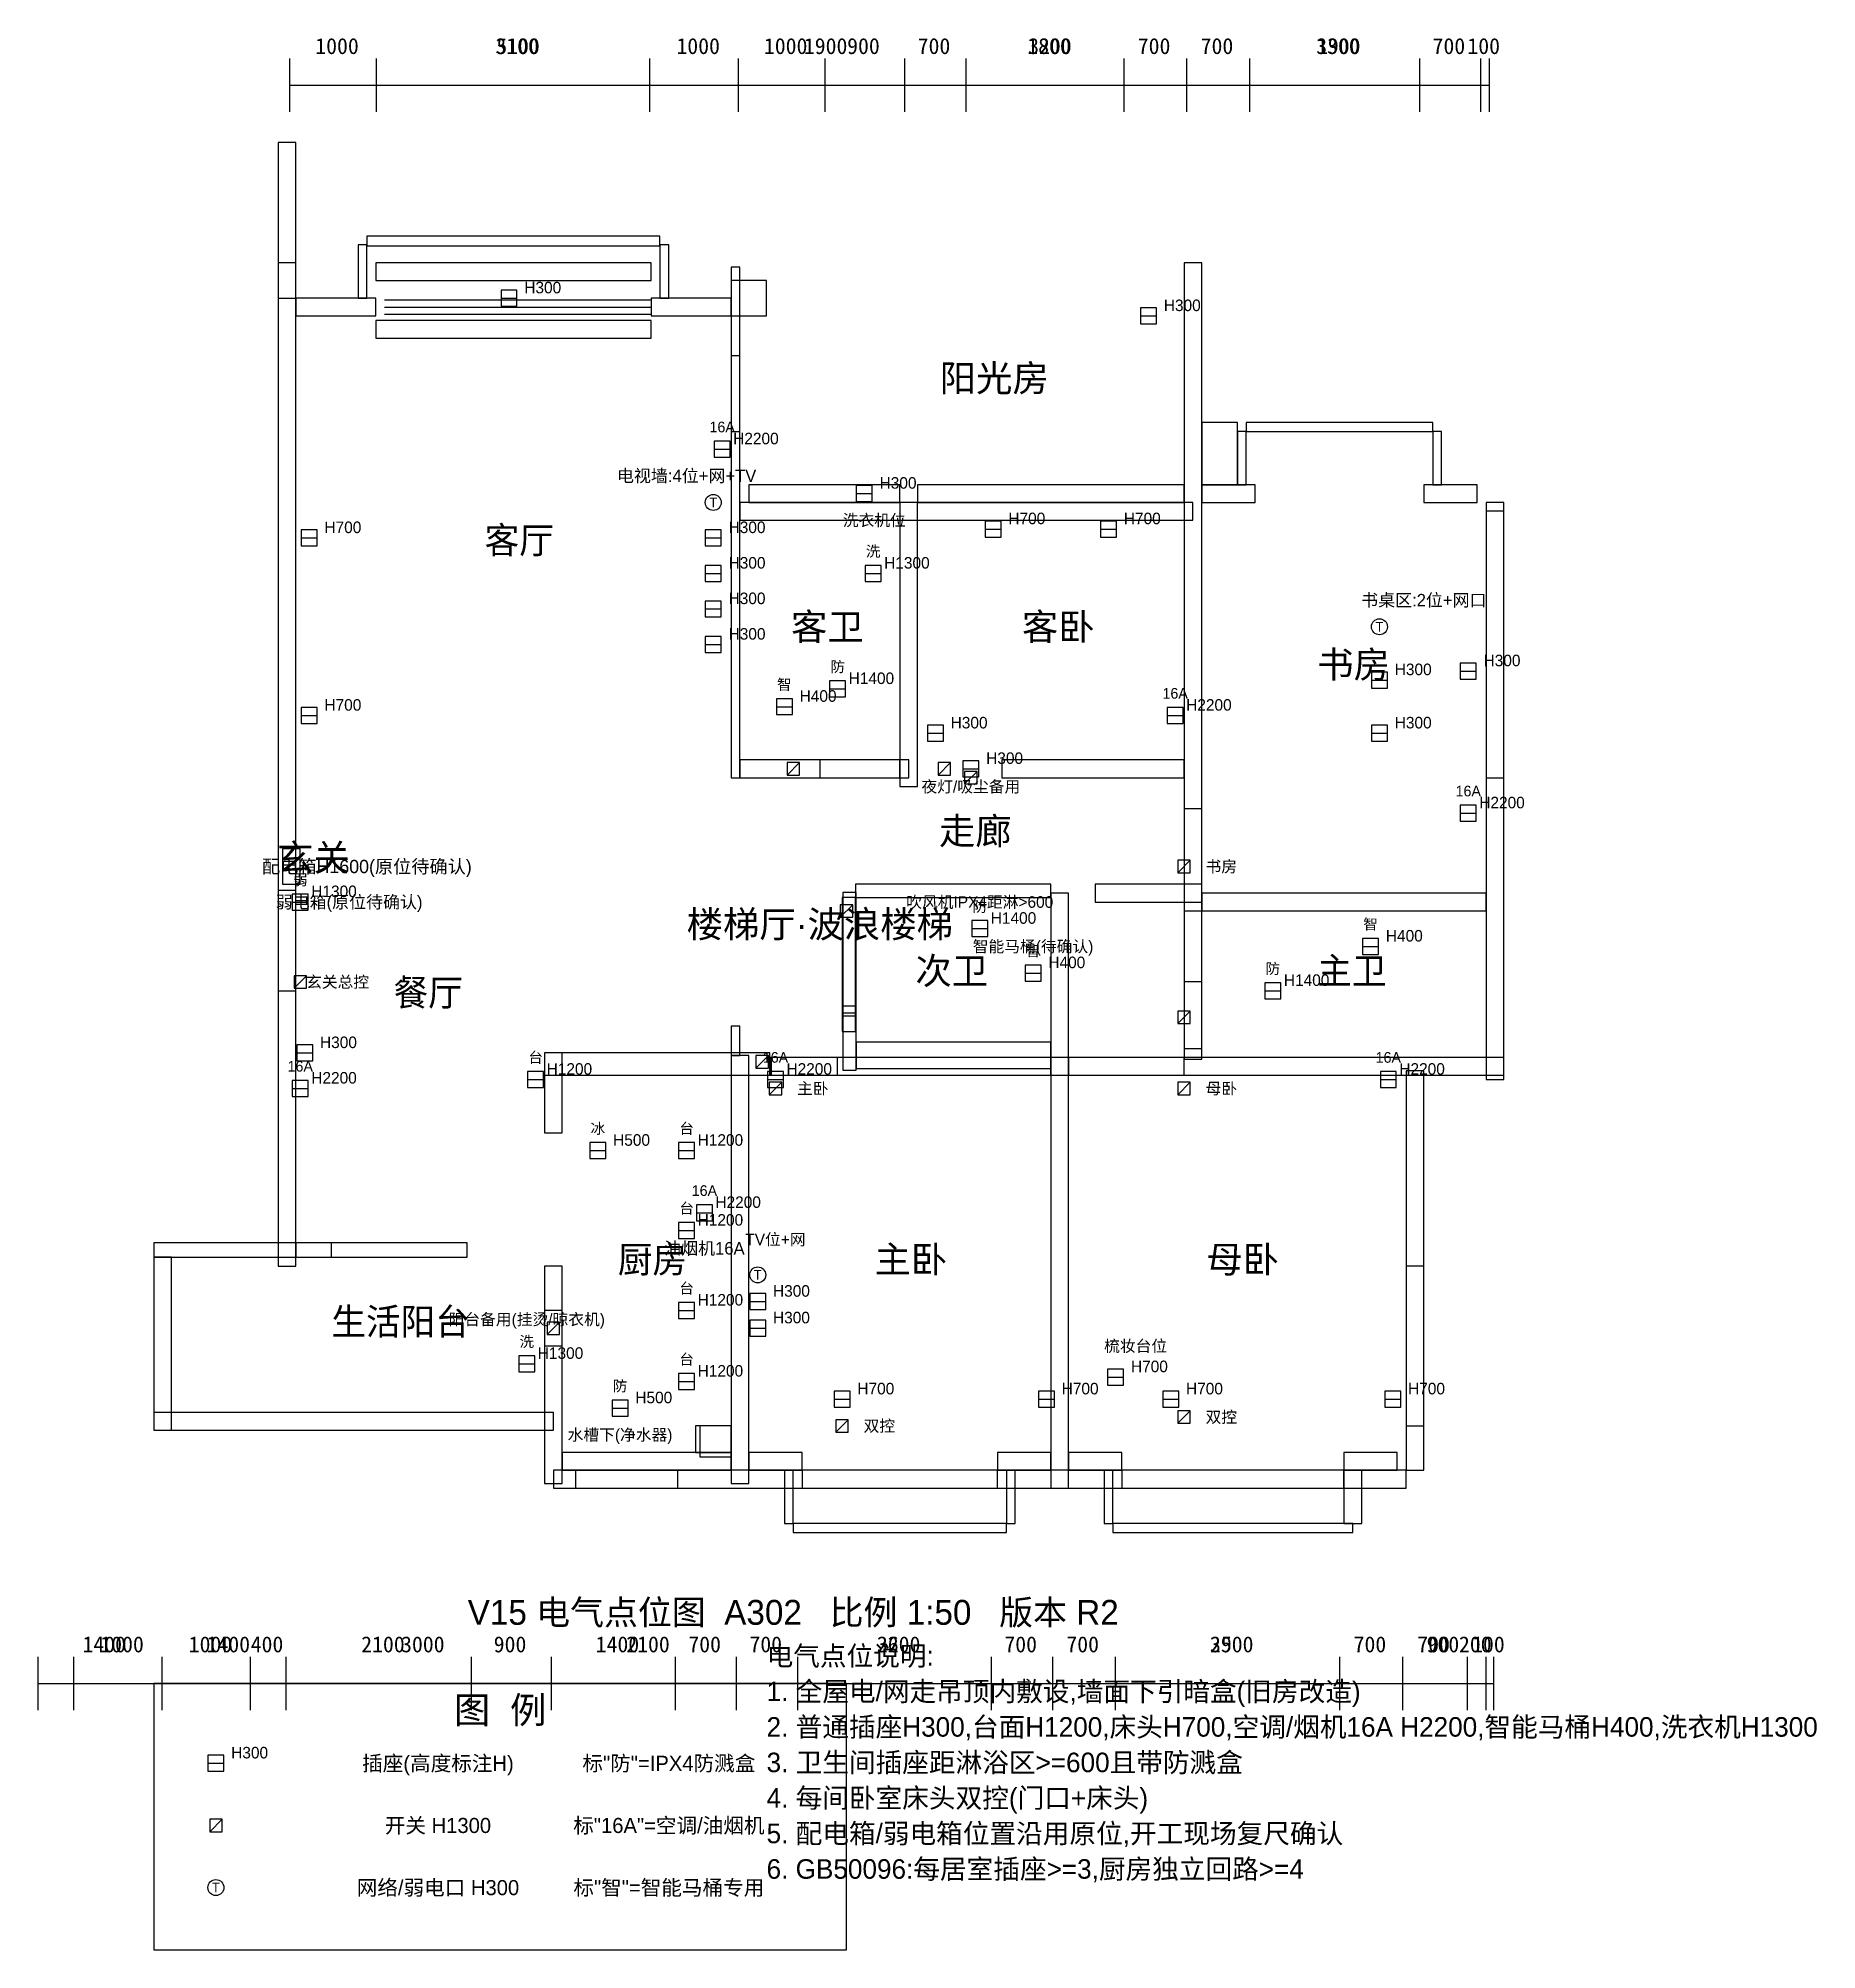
# Model space of a CAD drawing. Header units: millimetres. Extents: x 0 to 20023, y -5400 to 16128.
import ezdxf
from ezdxf.enums import TextEntityAlignment as Align

# ---------------------------------------------------------------- set-up
doc = ezdxf.new("R2010")
doc.units = ezdxf.units.MM
doc.header["$LTSCALE"] = 200
for name, color, linetype in [('A-DIMS', 1, 'Continuous'), ('A-DOOR', 3, 'Continuous'), ('A-ELEC-NET', 4, 'Continuous'), ('A-ELEC-SOC', 1, 'Continuous'), ('A-ELEC-SW', 2, 'Continuous'), ('A-NOTE', 7, 'Continuous'), ('A-TEXT', 7, 'Continuous'), ('A-WALL', 7, 'Continuous'), ('A-WINDOW', 4, 'Continuous')]:
    doc.layers.add(name, color=color, linetype=linetype)
doc.styles.add('HZTXT', font='STHeiti Medium.ttc')

msp = doc.modelspace()

# ---------------------------------------------------------------- linework, layer by layer
at = {"layer": 'A-DIMS'}
for p, q in [((2831, 15300), (2831, 15900)), ((2831, 15300), (2831, 15900)), ((3807, 15300), (3807, 15900)), ((6887, 15300), (6887, 15900)), ((7882, 15300), (7882, 15900)), ((7882, 15300), (7882, 15900)), ((8858, 15300), (8858, 15900)), ((9757, 15300), (9757, 15900)), ((9757, 15300), (9757, 15900)), ((10446, 15300), (10446, 15900)), ((12225, 15300), (12225, 15900)), ((12933, 15300), (12933, 15900)), ((12933, 15300), (12933, 15900)), ((13641, 15300), (13641, 15900)), ((15554, 15300), (15554, 15900)), ((16243, 15300), (16243, 15900)), ((16243, 15300), (16243, 15900)), ((16338, 15300), (16338, 15900)), ((2831, 15600), (7882, 15600)), ((2831, 15600), (3807, 15600)), ((3807, 15600), (6887, 15600)), ((6887, 15600), (7882, 15600)), ((7882, 15600), (9757, 15600)), ((7882, 15600), (8858, 15600)), ((8858, 15600), (9757, 15600)), ((9757, 15600), (12933, 15600)), ((9757, 15600), (10446, 15600)), ((10446, 15600), (12225, 15600)), ((12225, 15600), (12933, 15600)), ((12933, 15600), (16243, 15600)), ((12933, 15600), (13641, 15600)), ((13641, 15600), (15554, 15600)), ((15554, 15600), (16243, 15600)), ((16243, 15600), (16338, 15600)), ((0, -2700), (0, -2100)), ((402, -2700), (402, -2100)), ((1397, -2700), (1397, -2100)), ((1397, -2700), (1397, -2100)), ((2391, -2700), (2391, -2100)), ((2793, -2700), (2793, -2100)), ((2793, -2700), (2793, -2100)), ((4879, -2700), (4879, -2100)), ((5778, -2700), (5778, -2100)), ((5778, -2700), (5778, -2100)), ((7174, -2700), (7174, -2100)), ((7863, -2700), (7863, -2100)), ((7863, -2700), (7863, -2100)), ((8552, -2700), (8552, -2100)), ((10733, -2700), (10733, -2100)), ((11421, -2700), (11421, -2100)), ((11421, -2700), (11421, -2100)), ((12129, -2700), (12129, -2100)), ((14655, -2700), (14655, -2100)), ((15363, -2700), (15363, -2100)), ((15363, -2700), (15363, -2100)), ((16090, -2700), (16090, -2100)), ((16300, -2700), (16300, -2100)), ((16300, -2700), (16300, -2100)), ((16386, -2700), (16386, -2100)), ((0, -2400), (1397, -2400)), ((402, -2400), (1397, -2400)), ((1397, -2400), (2793, -2400)), ((1397, -2400), (2391, -2400)), ((2391, -2400), (2793, -2400)), ((2793, -2400), (5778, -2400)), ((2793, -2400), (4879, -2400)), ((4879, -2400), (5778, -2400)), ((5778, -2400), (7863, -2400)), ((5778, -2400), (7174, -2400)), ((7174, -2400), (7863, -2400)), ((7863, -2400), (11421, -2400)), ((7863, -2400), (8552, -2400)), ((8552, -2400), (10733, -2400)), ((10733, -2400), (11421, -2400)), ((11421, -2400), (15363, -2400)), ((11421, -2400), (12129, -2400)), ((12129, -2400), (14655, -2400)), ((14655, -2400), (15363, -2400)), ((15363, -2400), (16300, -2400)), ((15363, -2400), (16090, -2400)), ((16090, -2400), (16300, -2400)), ((16300, -2400), (16386, -2400))]:
    msp.add_line(p, q, dxfattribs=at)
at = {"layer": 'A-DOOR'}
for points in [[(7800, 11700), (7900, 11700), (7900, 12550), (7800, 12550)], [(8800, 7800), (9700, 7800), (9700, 8000), (8800, 8000)], [(12900, 6300), (13100, 6300), (13100, 7450), (12900, 7450)], [(2700, 5400), (2900, 5400), (2900, 6530), (2700, 6530)], [(12900, 4750), (13100, 4750), (13100, 5500), (12900, 5500)], [(8250, 4450), (9000, 4450), (9000, 4650), (8250, 4650)], [(11600, 4450), (12900, 4450), (12900, 4650), (11600, 4650)], [(2900, 2400), (4830, 2400), (4830, 2560), (2900, 2560)], [(5700, 1400), (5900, 1400), (5900, 2300), (5700, 2300)]]:
    msp.add_lwpolyline(points, close=True, dxfattribs=at)
at = {"layer": 'A-ELEC-NET'}
for centre in [(7600, 10900), (15100, 9500), (8100, 2200), (2000, -4700)]:
    msp.add_circle(centre, 90, dxfattribs=at)
at = {"layer": 'A-ELEC-SOC'}
for p, q in [((5210, 13200), (5390, 13200)), ((12410, 13000), (12590, 13000)), ((7610, 11500), (7790, 11500)), ((9210, 11000), (9390, 11000)), ((10660, 10600), (10840, 10600)), ((11960, 10600), (12140, 10600)), ((2960, 10500), (3140, 10500)), ((7510, 10500), (7690, 10500)), ((7510, 10100), (7690, 10100)), ((9310, 10100), (9490, 10100)), ((7510, 9700), (7690, 9700)), ((7510, 9300), (7690, 9300)), ((15010, 8900), (15190, 8900)), ((16010, 9000), (16190, 9000)), ((8910, 8800), (9090, 8800)), ((2960, 8500), (3140, 8500)), ((8310, 8600), (8490, 8600)), ((12710, 8500), (12890, 8500)), ((10010, 8300), (10190, 8300)), ((15010, 8300), (15190, 8300)), ((10410, 7900), (10590, 7900)), ((16010, 7400), (16190, 7400)), ((2860, 6400), (3040, 6400)), ((10510, 6100), (10690, 6100)), ((14910, 5900), (15090, 5900)), ((11110, 5600), (11290, 5600)), ((13810, 5400), (13990, 5400)), ((2910, 4700), (3090, 4700)), ((5510, 4400), (5690, 4400)), ((8210, 4400), (8390, 4400)), ((15110, 4400), (15290, 4400)), ((2860, 4300), (3040, 4300)), ((6210, 3600), (6390, 3600)), ((7210, 3600), (7390, 3600)), ((7410, 2900), (7590, 2900)), ((7210, 2700), (7390, 2700)), ((7210, 1800), (7390, 1800)), ((8010, 1900), (8190, 1900)), ((8010, 1600), (8190, 1600)), ((5410, 1200), (5590, 1200)), ((7210, 1000), (7390, 1000)), ((12040, 1050), (12220, 1050)), ((6460, 700), (6640, 700)), ((8960, 800), (9140, 800)), ((11260, 800), (11440, 800)), ((12660, 800), (12840, 800)), ((15160, 800), (15340, 800)), ((1910, -3300), (2090, -3300))]:
    msp.add_line(p, q, dxfattribs=at)
for points in [[(5210, 13110), (5390, 13110), (5390, 13290), (5210, 13290)], [(12410, 12910), (12590, 12910), (12590, 13090), (12410, 13090)], [(7610, 11410), (7790, 11410), (7790, 11590), (7610, 11590)], [(9210, 10910), (9390, 10910), (9390, 11090), (9210, 11090)], [(2960, 10410), (3140, 10410), (3140, 10590), (2960, 10590)], [(7510, 10410), (7690, 10410), (7690, 10590), (7510, 10590)], [(10660, 10510), (10840, 10510), (10840, 10690), (10660, 10690)], [(11960, 10510), (12140, 10510), (12140, 10690), (11960, 10690)], [(7510, 10010), (7690, 10010), (7690, 10190), (7510, 10190)], [(9310, 10010), (9490, 10010), (9490, 10190), (9310, 10190)], [(7510, 9610), (7690, 9610), (7690, 9790), (7510, 9790)], [(7510, 9210), (7690, 9210), (7690, 9390), (7510, 9390)], [(16010, 8910), (16190, 8910), (16190, 9090), (16010, 9090)], [(8910, 8710), (9090, 8710), (9090, 8890), (8910, 8890)], [(15010, 8810), (15190, 8810), (15190, 8990), (15010, 8990)], [(8310, 8510), (8490, 8510), (8490, 8690), (8310, 8690)], [(2960, 8410), (3140, 8410), (3140, 8590), (2960, 8590)], [(12710, 8410), (12890, 8410), (12890, 8590), (12710, 8590)], [(10010, 8210), (10190, 8210), (10190, 8390), (10010, 8390)], [(15010, 8210), (15190, 8210), (15190, 8390), (15010, 8390)], [(10410, 7810), (10590, 7810), (10590, 7990), (10410, 7990)], [(16010, 7310), (16190, 7310), (16190, 7490), (16010, 7490)], [(2750, 6600), (2950, 6600), (2950, 7000), (2750, 7000)], [(2860, 6310), (3040, 6310), (3040, 6490), (2860, 6490)], [(10510, 6010), (10690, 6010), (10690, 6190), (10510, 6190)], [(14910, 5810), (15090, 5810), (15090, 5990), (14910, 5990)], [(11110, 5510), (11290, 5510), (11290, 5690), (11110, 5690)], [(13810, 5310), (13990, 5310), (13990, 5490), (13810, 5490)], [(2910, 4610), (3090, 4610), (3090, 4790), (2910, 4790)], [(2860, 4210), (3040, 4210), (3040, 4390), (2860, 4390)], [(5510, 4310), (5690, 4310), (5690, 4490), (5510, 4490)], [(8210, 4310), (8390, 4310), (8390, 4490), (8210, 4490)], [(15110, 4310), (15290, 4310), (15290, 4490), (15110, 4490)], [(6210, 3510), (6390, 3510), (6390, 3690), (6210, 3690)], [(7210, 3510), (7390, 3510), (7390, 3690), (7210, 3690)], [(7410, 2810), (7590, 2810), (7590, 2990), (7410, 2990)], [(7210, 2610), (7390, 2610), (7390, 2790), (7210, 2790)], [(8010, 1810), (8190, 1810), (8190, 1990), (8010, 1990)], [(7210, 1710), (7390, 1710), (7390, 1890), (7210, 1890)], [(8010, 1510), (8190, 1510), (8190, 1690), (8010, 1690)], [(5410, 1110), (5590, 1110), (5590, 1290), (5410, 1290)], [(7210, 910), (7390, 910), (7390, 1090), (7210, 1090)], [(12040, 960), (12220, 960), (12220, 1140), (12040, 1140)], [(8960, 710), (9140, 710), (9140, 890), (8960, 890)], [(11260, 710), (11440, 710), (11440, 890), (11260, 890)], [(12660, 710), (12840, 710), (12840, 890), (12660, 890)], [(15160, 710), (15340, 710), (15340, 890), (15160, 890)], [(6460, 610), (6640, 610), (6640, 790), (6460, 790)], [(1910, -3390), (2090, -3390), (2090, -3210), (1910, -3210)]]:
    msp.add_lwpolyline(points, close=True, dxfattribs=at)
at = {"layer": 'A-ELEC-SW'}
for points in [[(8430, 7830), (8570, 7830), (8570, 7970), (8430, 7970)], [(10130, 7830), (10270, 7830), (10270, 7970), (10130, 7970)], [(10430, 7730), (10570, 7730), (10570, 7870), (10430, 7870)], [(12830, 6730), (12970, 6730), (12970, 6870), (12830, 6870)], [(9030, 6230), (9170, 6230), (9170, 6370), (9030, 6370)], [(2880, 5430), (3020, 5430), (3020, 5570), (2880, 5570)], [(12830, 5030), (12970, 5030), (12970, 5170), (12830, 5170)], [(8080, 4530), (8220, 4530), (8220, 4670), (8080, 4670)], [(8230, 4230), (8370, 4230), (8370, 4370), (8230, 4370)], [(12830, 4230), (12970, 4230), (12970, 4370), (12830, 4370)], [(5730, 1530), (5870, 1530), (5870, 1670), (5730, 1670)], [(12830, 530), (12970, 530), (12970, 670), (12830, 670)], [(8980, 430), (9120, 430), (9120, 570), (8980, 570)], [(1930, -4070), (2070, -4070), (2070, -3930), (1930, -3930)]]:
    msp.add_lwpolyline(points, close=True, dxfattribs=at)
for points in [[(8430, 7830), (8570, 7970)], [(10130, 7830), (10270, 7970)], [(10430, 7730), (10570, 7870)], [(12830, 6730), (12970, 6870)], [(9030, 6230), (9170, 6370)], [(2880, 5430), (3020, 5570)], [(12830, 5030), (12970, 5170)], [(8080, 4530), (8220, 4670)], [(8230, 4230), (8370, 4370)], [(12830, 4230), (12970, 4370)], [(5730, 1530), (5870, 1670)], [(12830, 530), (12970, 670)], [(8980, 430), (9120, 570)], [(1930, -4070), (2070, -3930)]]:
    msp.add_lwpolyline(points, dxfattribs=at)
at = {"layer": 'A-WALL'}
for points in [[(2700, 13200), (2900, 13200), (2900, 14953), (2700, 14953)], [(3600, 13200), (3700, 13200), (3700, 13800), (3600, 13800)], [(3700, 13790), (7000, 13790), (7000, 13900), (3700, 13900)], [(7000, 13200), (7100, 13200), (7100, 13800), (7000, 13800)], [(2700, 2300), (2900, 2300), (2900, 13600), (2700, 13600)], [(3800, 13400), (6900, 13400), (6900, 13600), (3800, 13600)], [(12900, 4630), (13100, 4630), (13100, 13600), (12900, 13600)], [(7800, 7800), (7900, 7800), (7900, 13550), (7800, 13550)], [(7800, 13000), (8200, 13000), (8200, 13400), (7800, 13400)], [(2900, 13000), (3800, 13000), (3800, 13200), (2900, 13200)], [(6900, 13000), (7800, 13000), (7800, 13200), (6900, 13200)], [(13100, 11100), (13500, 11100), (13500, 11800), (13100, 11800)], [(13500, 11100), (13600, 11100), (13600, 11700), (13500, 11700)], [(13600, 11700), (15700, 11700), (15700, 11800), (13600, 11800)], [(15700, 11100), (15800, 11100), (15800, 11700), (15700, 11700)], [(8000, 10900), (9700, 10900), (9700, 11100), (8000, 11100)], [(9900, 10900), (12900, 10900), (12900, 11100), (9900, 11100)], [(13100, 10900), (13700, 10900), (13700, 11100), (13100, 11100)], [(15600, 10900), (16200, 10900), (16200, 11100), (15600, 11100)], [(7900, 10700), (13000, 10700), (13000, 10900), (7900, 10900)], [(9700, 7700), (9900, 7700), (9900, 10900), (9700, 10900)], [(16300, 4400), (16500, 4400), (16500, 10900), (16300, 10900)], [(7900, 7800), (9800, 7800), (9800, 8000), (7900, 8000)], [(10850, 7800), (12900, 7800), (12900, 8000), (10850, 8000)], [(9059, 4507), (9209, 4507), (9209, 6507), (9059, 6507)], [(9200, 6450), (11400, 6450), (11400, 6600), (9200, 6600)], [(11400, -200), (11600, -200), (11600, 6500), (11400, 6500)], [(11900, 6400), (13100, 6400), (13100, 6600), (11900, 6600)], [(13100, 6300), (16300, 6300), (16300, 6500), (13100, 6500)], [(9050, 5120), (9200, 5120), (9200, 6450), (9050, 6450)], [(9050, 5230), (9200, 5230), (9200, 6450), (9050, 6450)], [(7800, 4670), (7900, 4670), (7900, 5000), (7800, 5000)], [(9050, 4942), (9200, 4942), (9200, 5150), (9050, 5150)], [(9209, 4524), (11400, 4524), (11400, 4823), (9209, 4823)], [(5700, 4450), (8236, 4450), (8236, 4700), (5700, 4700)], [(5700, 3800), (5900, 3800), (5900, 4700), (5700, 4700)], [(7800, -150), (8000, -150), (8000, 4670), (7800, 4670)], [(8236, 4450), (11400, 4450), (11400, 4650), (8236, 4650)], [(11400, 4450), (16500, 4450), (16500, 4650), (11400, 4650)], [(15400, 0), (15600, 0), (15600, 4500), (15400, 4500)], [(1300, 2400), (3300, 2400), (3300, 2560), (1300, 2560)], [(1300, 450), (1500, 450), (1500, 2400), (1300, 2400)], [(5700, -150), (5900, -150), (5900, 1800), (5700, 1800)], [(1300, 450), (5800, 450), (5800, 650), (1300, 650)], [(7400, 200), (7800, 200), (7800, 500), (7400, 500)], [(7450, 150), (7800, 150), (7800, 500), (7450, 500)], [(5900, 0), (7800, 0), (7800, 200), (5900, 200)], [(6050, -200), (15400, -200), (15400, 0), (6050, 0)], [(8000, 0), (8600, 0), (8600, 200), (8000, 200)], [(8400, -600), (8500, -600), (8500, 0), (8400, 0)], [(10800, 0), (11400, 0), (11400, 200), (10800, 200)], [(10900, -600), (11000, -600), (11000, 0), (10900, 0)], [(11600, 0), (12200, 0), (12200, 200), (11600, 200)], [(12000, -600), (12100, -600), (12100, 0), (12000, 0)], [(14700, 0), (15300, 0), (15300, 200), (14700, 200)], [(14700, -600), (14900, -600), (14900, 0), (14700, 0)], [(8500, -700), (10900, -700), (10900, -600), (8500, -600)], [(12100, -700), (14800, -700), (14800, -600), (12100, -600)], [(1300, -5400), (9100, -5400), (9100, -2400), (1300, -2400)]]:
    msp.add_lwpolyline(points, close=True, dxfattribs=at)
at = {"layer": 'A-WINDOW'}
for p, q in [((3900, 13180), (6900, 13180)), ((3900, 13100), (6900, 13100)), ((3900, 13020), (6900, 13020))]:
    msp.add_line(p, q, dxfattribs=at)
for points in [[(3800, 12750), (6900, 12750), (6900, 12950), (3800, 12950)], [(16300, 7800), (16500, 7800), (16500, 10800), (16300, 10800)], [(15400, 500), (15600, 500), (15600, 2300), (15400, 2300)], [(5800, -200), (7200, -200), (7200, 0), (5800, 0)], [(8600, -200), (10800, -200), (10800, 0), (8600, 0)], [(12200, -200), (14700, -200), (14700, 0), (12200, 0)]]:
    msp.add_lwpolyline(points, close=True, dxfattribs=at)

# ---------------------------------------------------------------- texts
at = {"layer": 'A-DESIGN', "style": 'HZTXT'}
for s, p in [('走廊', (10550, 7200)), ('玄关', (3100, 6900))]:
    msp.add_text(s, height=300, dxfattribs=at).set_placement(p, align=Align.MIDDLE_CENTER)
at = {"layer": 'A-DIMS'}
for s, p in [('1000', (3119, 15950)), ('3100', (5147, 15950)), ('5100', (5157, 15950)), ('1000', (7185, 15950)), ('1000', (8170, 15950)), ('1900', (8620, 15950)), ('900', (9107, 15950)), ('700', (9901, 15950)), ('1800', (11135, 15950)), ('3200', (11145, 15950)), ('700', (12379, 15950)), ('700', (13087, 15950)), ('3300', (14388, 15950)), ('1900', (14397, 15950)), ('700', (15698, 15950)), ('100', (16090, 15950)), ('1400', (498, -2050)), ('1000', (699, -2050)), ('1000', (1694, -2050)), ('1400', (1895, -2050)), ('400', (2392, -2050)), ('2100', (3636, -2050)), ('3000', (4085, -2050)), ('900', (5128, -2050)), ('1400', (6276, -2050)), ('2100', (6620, -2050)), ('700', (7319, -2050)), ('700', (8007, -2050)), ('3600', (9442, -2050)), ('2200', (9442, -2050)), ('700', (10877, -2050)), ('700', (11575, -2050)), ('3900', (13192, -2050)), ('2500', (13192, -2050)), ('700', (14809, -2050)), ('700', (15526, -2050)), ('900', (15631, -2050)), ('200', (15995, -2050)), ('100', (16143, -2050))]:
    msp.add_text(s, height=180, dxfattribs=at).set_placement(p)
at = {"layer": 'A-NOTE', "style": 'HZTXT'}
for s, height, p in [('H300', 130, (5680, 13320)), ('H300', 130, (12880, 13120)), ('16A', 120, (7700, 11750)), ('H2200', 130, (8080, 11620)), ('电视墙:4位+网+TV', 140, (7300, 11200)), ('H300', 130, (9680, 11120)), ('T', 110, (7600, 10900)), ('洗衣机位', 130, (9413, 10700)), ('H700', 130, (11130, 10720)), ('H700', 130, (12430, 10720)), ('H700', 130, (3430, 10620)), ('H300', 130, (7980, 10620)), ('洗', 120, (9400, 10350)), ('H300', 130, (7980, 10220)), ('H1300', 130, (9780, 10220)), ('H300', 130, (7980, 9820)), ('书桌区:2位+网口', 140, (15600, 9800)), ('H300', 130, (7980, 9420)), ('T', 110, (15100, 9500)), ('防', 120, (9000, 9050)), ('H300', 130, (15480, 9020)), ('H300', 130, (16480, 9120)), ('智', 120, (8400, 8850)), ('H1400', 130, (9380, 8920)), ('H700', 130, (3430, 8620)), ('H400', 130, (8780, 8720)), ('16A', 120, (12800, 8750)), ('H2200', 130, (13180, 8620)), ('H300', 130, (10480, 8420)), ('H300', 130, (15480, 8420)), ('H300', 130, (10880, 8020)), ('夜灯/吸尘备用', 130, (10500, 7700)), ('16A', 120, (16100, 7650)), ('H2200', 130, (16480, 7520)), ('配电箱H1600(原位待确认)', 150, (3700, 6800)), ('弱', 120, (2950, 6650)), ('书房', 130, (13320, 6800)), ('弱电箱(原位待确认)', 140, (3500, 6400)), ('H1300', 130, (3330, 6520)), ('吹风机IPX4距淋>600', 130, (10600, 6400)), ('防', 120, (10600, 6350)), ('H1400', 130, (10980, 6220)), ('智', 120, (15000, 6150)), ('H400', 130, (15380, 6020)), ('智能马桶(待确认)', 130, (11200, 5900)), ('智', 120, (11200, 5850)), ('H400', 130, (11580, 5720)), ('防', 120, (13900, 5650)), ('玄关总控', 130, (3370, 5500)), ('H1400', 130, (14280, 5520)), ('H300', 130, (3380, 4820)), ('16A', 120, (2950, 4550)), ('台', 120, (5600, 4650)), ('H1200', 130, (5980, 4520)), ('16A', 120, (8300, 4650)), ('H2200', 130, (8680, 4520)), ('16A', 120, (15200, 4650)), ('H2200', 130, (15580, 4520)), ('H2200', 130, (3330, 4420)), ('主卧', 130, (8720, 4300)), ('母卧', 130, (13320, 4300)), ('冰', 120, (6300, 3850)), ('台', 120, (7300, 3850)), ('H500', 130, (6680, 3720)), ('H1200', 130, (7680, 3720)), ('台', 120, (7300, 2950)), ('16A', 120, (7500, 3150)), ('H2200', 130, (7880, 3020)), ('H1200', 130, (7680, 2820)), ('油烟机16A', 140, (7500, 2500)), ('TV位+网', 130, (8300, 2600)), ('T', 110, (8100, 2200)), ('台', 120, (7300, 2050)), ('H1200', 130, (7680, 1920)), ('H300', 130, (8480, 2020)), ('阳台备用(挂烫/晾衣机)', 130, (5500, 1700)), ('H300', 130, (8480, 1720)), ('洗', 120, (5500, 1450)), ('H1300', 130, (5880, 1320)), ('台', 120, (7300, 1250)), ('梳妆台位', 130, (12355, 1400)), ('H1200', 130, (7680, 1120)), ('H700', 130, (12510, 1170)), ('防', 120, (6550, 950)), ('H500', 130, (6930, 820)), ('H700', 130, (9430, 920)), ('H700', 130, (11730, 920)), ('H700', 130, (13130, 920)), ('H700', 130, (15630, 920)), ('双控', 130, (13320, 600)), ('水槽下(净水器)', 130, (6550, 400)), ('双控', 130, (9470, 500)), ('V15 电气点位图  A302   比例 1:50   版本 R2', 280, (8500, -1600)), ('图  例', 300, (5200, -2700)), ('H300', 130, (2380, -3180)), ('插座(高度标注H)', 170, (4500, -3300)), ('标"防"=IPX4防溅盒', 170, (7100, -3300)), ('开关 H1300', 170, (4500, -4000)), ('标"16A"=空调/油烟机', 170, (7100, -4000)), ('T', 110, (2000, -4700)), ('网络/弱电口 H300', 170, (4500, -4700)), ('标"智"=智能马桶专用', 170, (7100, -4700))]:
    msp.add_text(s, height=height, dxfattribs=at).set_placement(p, align=Align.MIDDLE_CENTER)
for s, p in [('电气点位说明:', (8200, -2200)), ('1. 全屋电/网走吊顶内敷设,墙面下引暗盒(旧房改造)', (8200, -2600)), ('2. 普通插座H300,台面H1200,床头H700,空调/烟机16A H2200,智能马桶H400,洗衣机H1300', (8200, -3000)), ('3. 卫生间插座距淋浴区>=600且带防溅盒', (8200, -3400)), ('4. 每间卧室床头双控(门口+床头)', (8200, -3800)), ('5. 配电箱/弱电箱位置沿用原位,开工现场复尺确认', (8200, -4200)), ('6. GB50096:每居室插座>=3,厨房独立回路>=4', (8200, -4600))]:
    msp.add_text(s, height=220, dxfattribs=at).set_placement(p)
at = {"layer": 'A-TEXT', "style": 'HZTXT'}
for s, p in [('阳光房', (10150, 12150)), ('客卫', (8475, 9350)), ('客卧', (11075, 9350)), ('书房', (14400, 8925)), ('楼梯厅·波浪楼梯', (7300, 6000)), ('次卫', (9875, 5475)), ('主卧', (9415, 2225)), ('母卧', (13150, 2225))]:
    msp.add_text(s, height=300, dxfattribs=at).set_placement(p)
at = {"layer": 'A-TEXT'}
for s, p in [('客厅', (5025, 10325)), ('主卫', (14400, 5475)), ('餐厅', (4000, 5230)), ('厨房', (6525, 2225)), ('生活阳台', (3300, 1525))]:
    msp.add_text(s, height=300, dxfattribs=at).set_placement(p)

doc.saveas('drawing.dxf')
